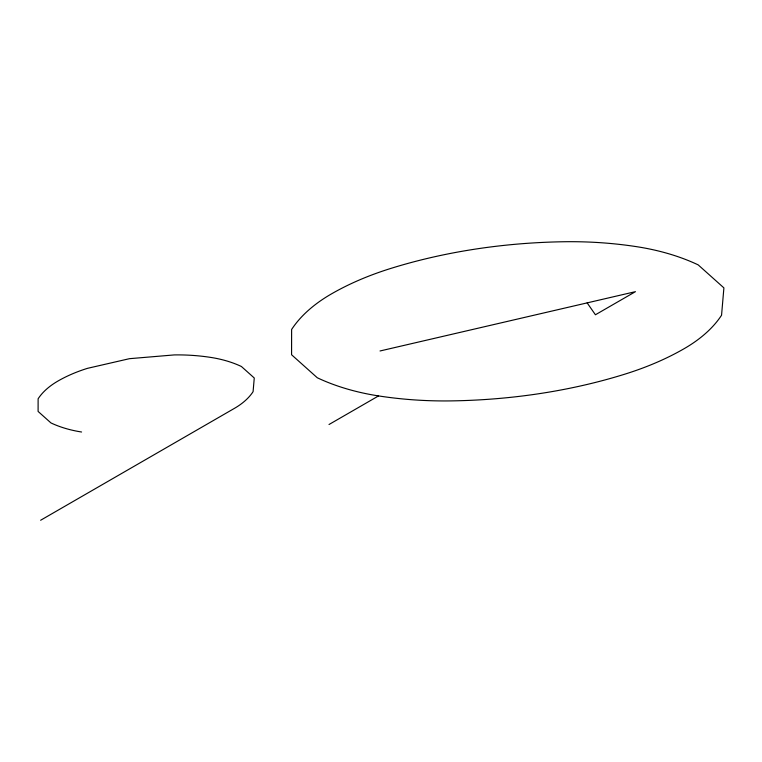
<?xml version="1.0" encoding="UTF-8"?>
<svg xmlns="http://www.w3.org/2000/svg" width="762" height="762" viewBox="0 0 762 762"><rect width="100%" height="100%" fill="white"/><g stroke="black" fill="none" stroke-linecap="round" stroke-linejoin="round"><path stroke-width="1.14" d="M40.624 520.256L234.429 408.365A81.639 47.13 0 0 0 253.089 391.658L254.26 377.99L241.402 366.493A81.639 47.13 0 0 0 210.779 357.416A127.864 73.819 0 0 0 174.231 354.921L129.464 358.683L87.43 368.351A127.864 73.819 0 0 0 57.931 381.057A86.687 50.044 0 0 0 38.119 398.793L38.1 411.432L50.949 422.929A81.639 47.13 0 0 0 81.582 432.006M329.013 424.51L378.543 395.916A255.727 147.637 0 0 0 451.647 400.888A386.324 223.047 0 0 0 625.231 374.037A255.727 147.637 0 0 0 684.238 348.625A163.278 94.269 0 0 0 721.557 315.22L723.9 287.884L698.192 264.881A163.278 94.269 0 0 0 636.946 246.726A255.727 147.637 0 0 0 563.842 241.745A386.324 223.047 0 0 0 390.249 268.605A255.727 147.637 0 0 0 331.251 294.018A173.374 100.098 0 0 0 291.617 329.479L291.579 354.759L317.287 377.762A163.278 94.269 0 0 0 378.543 395.916M380.028 350.977L635.451 291.665L595.427 314.773L587.15 302.885"/></g></svg>
